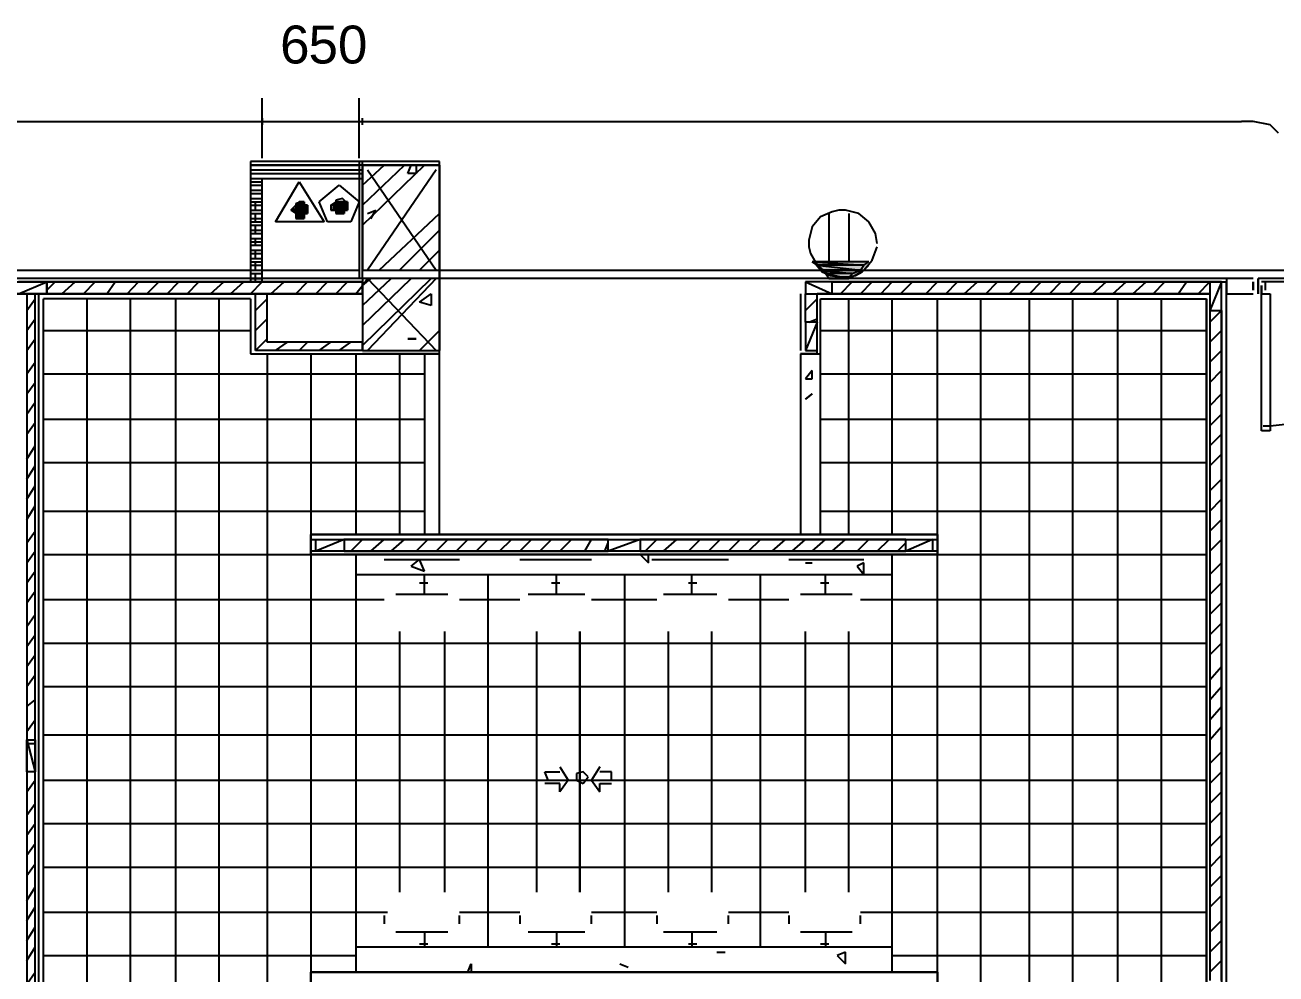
# Model space of a CAD drawing. Header units: millimetres. Extents: x 5 to 415, y 48 to 251.
# Drawn here: x 377.21 to 390.41, y 94.9 to 104.91 of the extents above; entities that cross this region are included whole.
import ezdxf

# ---------------------------------------------------------------- set-up
doc = ezdxf.new("R2010")
doc.units = ezdxf.units.MM
for name, color, linetype in [('H', 7, 'Continuous'), ('P', 7, 'Continuous'), ('T', 7, 'Continuous')]:
    doc.layers.add(name, color=color, linetype=linetype)

msp = doc.modelspace()

# ---------------------------------------------------------------- hatches: boundary and pattern name
at = {"layer": 'H', "linetype": 'Continuous'}
for points in [[(380.03, 102.958), (380.065, 102.993), (380.189, 102.993), (380.189, 102.958), (380.03, 102.958)], [(380.065, 102.993), (380.118, 103.046), (380.153, 103.046), (380.153, 102.993), (380.065, 102.993)], [(380.453, 102.993), (380.488, 103.046), (380.612, 103.046), (380.612, 102.993), (380.453, 102.993)], [(380.453, 102.958), (380.453, 102.993), (380.612, 102.993), (380.612, 102.958), (380.453, 102.958)], [(380.065, 102.923), (380.03, 102.958), (380.189, 102.958), (380.189, 102.923), (380.065, 102.923)], [(380.065, 102.87), (380.065, 102.923), (380.153, 102.923), (380.153, 102.87), (380.065, 102.87)], [(380.488, 102.923), (380.488, 102.958), (380.577, 102.958), (380.577, 102.923), (380.488, 102.923)], [(385.568, 102.358), (385.533, 102.411), (386.115, 102.411), (386.08, 102.358), (385.568, 102.358)], [(385.621, 102.323), (385.568, 102.358), (386.08, 102.358), (386.045, 102.323), (385.621, 102.323)], [(385.657, 102.27), (385.621, 102.323), (386.045, 102.323), (385.957, 102.27), (385.657, 102.27)], [(385.692, 102.235), (385.657, 102.27), (385.957, 102.27), (385.904, 102.235), (385.692, 102.235)]]:
    msp.add_hatch(color=256, dxfattribs=at).paths.add_polyline_path(points)

# ---------------------------------------------------------------- linework, layer by layer
at = {"layer": 'P'}
for points in [[(379.712, 103.505), (379.712, 104.14)], [(380.735, 103.505), (380.735, 104.14)], [(379.712, 103.928), (379.712, 103.858)], [(380.771, 103.858), (380.771, 103.928)], [(363.502, 103.893), (390.049, 103.893)], [(379.377, 103.893), (379.712, 103.893)], [(379.712, 103.893), (380.735, 103.893)], [(380.735, 103.893), (381.123, 103.893)], [(390.172, 103.893), (390.049, 103.893)], [(390.349, 103.858), (390.172, 103.893)], [(390.437, 103.77), (390.349, 103.858)], [(380.771, 103.47), (379.589, 103.47)], [(379.589, 103.47), (379.589, 102.2)], [(379.589, 103.434), (379.712, 103.434)], [(380.771, 103.434), (379.589, 103.434)], [(379.589, 103.434), (379.589, 102.2)], [(379.712, 103.434), (379.853, 103.434)], [(379.853, 103.434), (379.977, 103.434)], [(379.977, 103.434), (380.1, 103.434)], [(380.1, 103.434), (380.224, 103.434)], [(380.224, 103.434), (380.365, 103.434)], [(380.365, 103.434), (380.488, 103.434)], [(380.488, 103.434), (380.612, 103.434)], [(380.612, 103.434), (380.735, 103.434)], [(380.735, 103.47), (380.735, 102.235)], [(381.582, 103.47), (380.735, 103.47)], [(380.771, 103.293), (380.771, 103.47)], [(380.771, 103.223), (381, 103.434)], [(380.771, 103.011), (381.212, 103.434)], [(380.771, 102.799), (381.423, 103.434)], [(381.582, 103.434), (380.771, 103.434)], [(380.771, 103.434), (380.771, 102.323)], [(380.771, 102.235), (380.771, 103.434)], [(380.771, 103.434), (381.582, 103.434)], [(380.771, 103.293), (380.771, 103.434)], [(381.247, 103.346), (381.282, 103.434)], [(381.335, 103.434), (381.335, 103.346)], [(381.582, 101.441), (381.582, 103.47)], [(381.582, 102.323), (381.582, 103.434)], [(381.582, 103.434), (381.582, 101.477)], [(379.589, 103.382), (379.677, 103.382)], [(379.589, 103.382), (379.712, 103.382)], [(379.589, 103.382), (379.677, 103.382)], [(379.589, 103.346), (379.677, 103.346)], [(379.589, 103.346), (379.712, 103.346)], [(379.589, 103.293), (379.712, 103.293)], [(379.589, 103.293), (379.677, 103.293)], [(379.589, 103.293), (379.712, 103.293)], [(379.589, 103.258), (379.677, 103.258)], [(379.589, 103.258), (379.712, 103.258)], [(379.589, 103.258), (379.677, 103.258)], [(379.677, 103.382), (379.801, 103.382)], [(379.677, 103.382), (379.801, 103.382)], [(379.677, 103.346), (379.801, 103.346)], [(379.677, 103.293), (379.801, 103.293)], [(379.712, 103.382), (379.853, 103.382)], [(379.712, 103.346), (379.853, 103.346)], [(379.712, 103.293), (379.853, 103.293)], [(379.712, 102.235), (379.712, 103.293)], [(379.712, 103.293), (380.771, 103.293)], [(379.712, 102.2), (379.712, 103.293)], [(379.712, 103.293), (380.771, 103.293)], [(379.801, 103.382), (379.942, 103.382)], [(379.801, 103.382), (379.942, 103.382)], [(379.801, 103.346), (379.942, 103.346)], [(379.801, 103.293), (379.942, 103.293)], [(379.853, 103.382), (379.977, 103.382)], [(379.853, 103.346), (379.977, 103.346)], [(379.853, 103.293), (379.977, 103.293)], [(379.853, 102.835), (380.1, 103.258)], [(379.942, 103.382), (380.065, 103.382)], [(379.942, 103.382), (380.065, 103.382)], [(379.942, 103.346), (380.065, 103.346)], [(379.942, 103.293), (380.065, 103.293)], [(379.977, 103.382), (380.1, 103.382)], [(379.977, 103.346), (380.1, 103.346)], [(379.977, 103.293), (380.1, 103.293)], [(380.065, 103.382), (380.189, 103.382)], [(380.065, 103.382), (380.189, 103.382)], [(380.065, 103.346), (380.189, 103.346)], [(380.065, 103.293), (380.189, 103.293)], [(380.1, 103.382), (380.224, 103.382)], [(380.1, 103.346), (380.224, 103.346)], [(380.1, 103.293), (380.224, 103.293)], [(380.1, 103.258), (380.365, 102.835)], [(380.189, 103.382), (380.312, 103.382)], [(380.189, 103.382), (380.312, 103.382)], [(380.189, 103.346), (380.312, 103.346)], [(380.189, 103.293), (380.312, 103.293)], [(380.224, 103.382), (380.365, 103.382)], [(380.224, 103.346), (380.365, 103.346)], [(380.224, 103.293), (380.365, 103.293)], [(380.312, 103.382), (380.436, 103.382)], [(380.312, 103.382), (380.436, 103.382)], [(380.312, 103.346), (380.436, 103.346)], [(380.312, 103.293), (380.436, 103.293)], [(380.365, 103.382), (380.488, 103.382)], [(380.365, 103.346), (380.488, 103.346)], [(380.365, 103.293), (380.488, 103.293)], [(380.436, 103.382), (380.577, 103.382)], [(380.436, 103.382), (380.577, 103.382)], [(380.436, 103.346), (380.577, 103.346)], [(380.436, 103.293), (380.577, 103.293)], [(380.488, 103.382), (380.612, 103.382)], [(380.488, 103.346), (380.612, 103.346)], [(380.488, 103.293), (380.612, 103.293)], [(380.577, 103.382), (380.7, 103.382)], [(380.577, 103.382), (380.7, 103.382)], [(380.577, 103.346), (380.7, 103.346)], [(380.577, 103.293), (380.7, 103.293)], [(380.612, 103.382), (380.735, 103.382)], [(380.612, 103.346), (380.735, 103.346)], [(380.612, 103.293), (380.735, 103.293)], [(380.7, 103.382), (380.771, 103.382)], [(380.7, 103.382), (380.771, 103.382)], [(380.7, 103.346), (380.771, 103.346)], [(380.7, 103.293), (380.771, 103.293)], [(380.824, 103.382), (381.547, 102.323)], [(381.547, 103.382), (380.824, 102.323)], [(381.335, 103.346), (381.247, 103.346)], [(379.589, 103.223), (379.677, 103.223)], [(379.589, 103.223), (379.712, 103.223)], [(379.589, 103.17), (379.712, 103.17)], [(379.589, 103.17), (379.677, 103.17)], [(379.589, 103.17), (379.712, 103.17)], [(379.589, 103.135), (379.677, 103.135)], [(379.589, 103.135), (379.712, 103.135)], [(379.589, 103.135), (379.677, 103.135)], [(380.312, 103.046), (380.524, 103.223)], [(380.524, 103.223), (380.735, 103.046)], [(379.589, 103.082), (379.677, 103.082)], [(379.589, 103.082), (379.712, 103.082)], [(379.589, 103.046), (379.712, 103.046)], [(379.589, 103.046), (379.677, 103.046)], [(379.589, 103.011), (379.677, 103.011)], [(379.589, 103.011), (379.712, 103.011)], [(379.589, 103.011), (379.712, 103.011)], [(379.589, 103.011), (379.677, 103.011)], [(379.642, 102.958), (379.642, 103.046)], [(379.642, 102.958), (379.642, 103.046)], [(379.712, 102.958), (379.712, 103.046)], [(379.712, 102.958), (379.712, 103.046)], [(380.012, 102.958), (380.189, 103.011)], [(380.012, 102.958), (380.189, 103.011)], [(380.065, 103.011), (380.012, 102.958)], [(380.136, 103.046), (380.065, 103.029)], [(380.065, 103.011), (380.153, 103.046)], [(380.065, 103.011), (380.153, 103.046)], [(380.1, 103.046), (380.065, 103.011)], [(380.065, 103.029), (380.065, 102.941)], [(380.189, 103.011), (380.065, 103.011)], [(380.189, 103.011), (380.065, 103.011)], [(380.065, 103.011), (380.189, 103.011)], [(380.065, 103.011), (380.189, 103.011)], [(380.189, 103.011), (380.065, 103.011)], [(380.065, 103.011), (380.153, 103.011)], [(380.153, 103.011), (380.065, 103.011)], [(380.153, 103.011), (380.065, 103.011)], [(380.065, 103.011), (380.153, 103.011)], [(380.153, 103.011), (380.065, 103.011)], [(380.065, 103.011), (380.153, 103.011)], [(380.065, 103.011), (380.153, 103.011)], [(380.153, 103.011), (380.065, 103.011)], [(380.153, 103.011), (380.065, 103.011)], [(380.065, 103.011), (380.153, 103.011)], [(380.153, 103.011), (380.065, 103.011)], [(380.065, 103.011), (380.189, 103.011)], [(380.153, 103.011), (380.065, 103.011)], [(380.153, 103.046), (380.1, 103.046)], [(380.1, 103.046), (380.1, 103.046)], [(380.1, 103.046), (380.1, 103.046)], [(380.1, 103.046), (380.153, 103.046)], [(380.153, 103.046), (380.1, 103.046)], [(380.189, 102.976), (380.136, 103.046)], [(380.153, 103.046), (380.153, 103.011)], [(380.153, 103.011), (380.153, 103.011)], [(380.153, 103.011), (380.153, 103.011)], [(380.153, 103.011), (380.153, 103.011)], [(380.189, 103.011), (380.153, 103.011)], [(380.189, 103.011), (380.189, 102.958)], [(380.189, 103.011), (380.189, 103.011)], [(380.189, 103.011), (380.189, 103.011)], [(380.4, 102.835), (380.312, 103.046)], [(380.436, 103.011), (380.612, 103.046)], [(380.436, 103.011), (380.612, 103.046)], [(380.488, 103.046), (380.436, 103.011)], [(380.436, 102.958), (380.612, 103.011)], [(380.436, 102.958), (380.612, 103.011)], [(380.612, 103.011), (380.436, 103.011)], [(380.436, 103.011), (380.436, 102.958)], [(380.612, 103.011), (380.436, 103.011)], [(380.436, 103.011), (380.612, 103.011)], [(380.436, 103.011), (380.612, 103.011)], [(380.612, 103.011), (380.436, 103.011)], [(380.612, 103.011), (380.436, 103.011)], [(380.436, 103.011), (380.612, 103.011)], [(380.612, 103.011), (380.436, 103.011)], [(380.436, 103.011), (380.612, 103.011)], [(380.612, 103.011), (380.436, 103.011)], [(380.559, 103.082), (380.488, 103.064)], [(380.488, 103.064), (380.488, 102.993)], [(380.612, 103.046), (380.488, 103.046)], [(380.488, 103.046), (380.577, 103.046)], [(380.577, 103.046), (380.488, 103.046)], [(380.577, 103.046), (380.488, 103.046)], [(380.488, 103.046), (380.577, 103.046)], [(380.577, 103.046), (380.488, 103.046)], [(380.488, 103.046), (380.577, 103.046)], [(380.488, 103.046), (380.577, 103.046)], [(380.577, 103.046), (380.488, 103.046)], [(380.577, 103.046), (380.488, 103.046)], [(380.488, 103.046), (380.577, 103.046)], [(380.577, 103.046), (380.488, 103.046)], [(380.488, 103.046), (380.612, 103.046)], [(380.488, 103.046), (380.577, 103.046)], [(380.577, 103.046), (380.488, 103.046)], [(380.488, 102.993), (380.559, 102.958)], [(380.524, 103.046), (380.577, 103.046)], [(380.577, 103.046), (380.524, 103.046)], [(380.524, 103.046), (380.524, 103.046)], [(380.524, 103.046), (380.524, 103.046)], [(380.524, 103.046), (380.577, 103.046)], [(380.577, 103.046), (380.524, 103.046)], [(380.612, 103.029), (380.559, 103.082)], [(380.559, 102.958), (380.612, 103.029)], [(380.577, 103.046), (380.577, 103.046)], [(380.577, 103.046), (380.577, 103.046)], [(380.577, 103.046), (380.577, 103.046)], [(380.612, 103.046), (380.577, 103.046)], [(380.577, 103.046), (380.577, 103.046)], [(380.612, 103.046), (380.612, 103.011)], [(380.612, 103.011), (380.612, 102.958)], [(380.612, 103.011), (380.612, 103.011)], [(380.612, 103.011), (380.612, 103.011)], [(380.612, 103.011), (380.612, 103.011)], [(380.735, 103.046), (380.647, 102.835)], [(379.589, 102.958), (379.677, 102.958)], [(379.589, 102.958), (379.712, 102.958)], [(379.589, 102.923), (379.712, 102.923)], [(379.589, 102.923), (379.677, 102.923)], [(379.589, 102.87), (379.677, 102.87)], [(379.589, 102.87), (379.712, 102.87)], [(379.589, 102.87), (379.712, 102.87)], [(379.589, 102.87), (379.677, 102.87)], [(379.642, 102.835), (379.642, 102.923)], [(379.642, 102.835), (379.642, 102.923)], [(379.712, 102.835), (379.712, 102.923)], [(379.712, 102.835), (379.712, 102.923)], [(380.189, 102.958), (380.012, 102.958)], [(380.012, 102.958), (380.065, 102.923)], [(380.189, 102.958), (380.012, 102.958)], [(380.012, 102.958), (380.189, 102.958)], [(380.012, 102.958), (380.189, 102.958)], [(380.189, 102.958), (380.012, 102.958)], [(380.189, 102.958), (380.012, 102.958)], [(380.012, 102.958), (380.189, 102.958)], [(380.189, 102.958), (380.012, 102.958)], [(380.012, 102.958), (380.189, 102.958)], [(380.189, 102.958), (380.012, 102.958)], [(380.065, 102.923), (380.189, 102.958)], [(380.065, 102.923), (380.189, 102.958)], [(380.065, 102.941), (380.136, 102.923)], [(380.065, 102.87), (380.153, 102.923)], [(380.065, 102.87), (380.153, 102.923)], [(380.153, 102.923), (380.065, 102.923)], [(380.065, 102.923), (380.065, 102.87)], [(380.153, 102.923), (380.065, 102.923)], [(380.065, 102.923), (380.153, 102.923)], [(380.065, 102.923), (380.153, 102.923)], [(380.153, 102.923), (380.065, 102.923)], [(380.189, 102.923), (380.065, 102.923)], [(380.065, 102.923), (380.189, 102.923)], [(380.065, 102.923), (380.189, 102.923)], [(380.189, 102.923), (380.065, 102.923)], [(380.189, 102.923), (380.065, 102.923)], [(380.065, 102.923), (380.189, 102.923)], [(380.189, 102.923), (380.065, 102.923)], [(380.065, 102.923), (380.153, 102.923)], [(380.189, 102.923), (380.065, 102.923)], [(380.153, 102.87), (380.065, 102.87)], [(380.065, 102.87), (380.153, 102.87)], [(380.153, 102.87), (380.065, 102.87)], [(380.1, 102.87), (380.153, 102.87)], [(380.153, 102.87), (380.1, 102.87)], [(380.153, 102.87), (380.1, 102.87)], [(380.1, 102.87), (380.153, 102.87)], [(380.136, 102.923), (380.189, 102.976)], [(380.153, 102.923), (380.153, 102.87)], [(380.153, 102.923), (380.153, 102.923)], [(380.153, 102.923), (380.153, 102.923)], [(380.153, 102.923), (380.189, 102.923)], [(380.153, 102.87), (380.153, 102.87)], [(380.153, 102.87), (380.153, 102.87)], [(380.189, 102.958), (380.189, 102.923)], [(380.189, 102.958), (380.189, 102.958)], [(380.189, 102.958), (380.189, 102.958)], [(380.189, 102.958), (380.189, 102.958)], [(380.189, 102.923), (380.189, 102.923)], [(380.189, 102.923), (380.189, 102.923)], [(380.612, 102.958), (380.436, 102.958)], [(380.436, 102.958), (380.488, 102.958)], [(380.612, 102.958), (380.436, 102.958)], [(380.436, 102.958), (380.612, 102.958)], [(380.436, 102.958), (380.612, 102.958)], [(380.612, 102.958), (380.436, 102.958)], [(380.612, 102.958), (380.436, 102.958)], [(380.488, 102.923), (380.577, 102.958)], [(380.488, 102.923), (380.577, 102.958)], [(380.577, 102.958), (380.488, 102.958)], [(380.488, 102.958), (380.488, 102.923)], [(380.612, 102.958), (380.488, 102.958)], [(380.488, 102.958), (380.612, 102.958)], [(380.612, 102.958), (380.488, 102.958)], [(380.488, 102.958), (380.577, 102.958)], [(380.612, 102.958), (380.488, 102.958)], [(380.488, 102.958), (380.612, 102.958)], [(380.488, 102.958), (380.612, 102.958)], [(380.577, 102.923), (380.488, 102.923)], [(380.488, 102.923), (380.577, 102.923)], [(380.488, 102.923), (380.577, 102.923)], [(380.577, 102.923), (380.488, 102.923)], [(380.577, 102.923), (380.488, 102.923)], [(380.488, 102.923), (380.577, 102.923)], [(380.577, 102.923), (380.488, 102.923)], [(380.524, 102.923), (380.577, 102.923)], [(380.577, 102.923), (380.524, 102.923)], [(380.577, 102.923), (380.524, 102.923)], [(380.524, 102.923), (380.577, 102.923)], [(380.577, 102.958), (380.577, 102.923)], [(380.577, 102.958), (380.612, 102.958)], [(380.577, 102.923), (380.577, 102.923)], [(380.577, 102.923), (380.577, 102.923)], [(380.577, 102.923), (380.577, 102.923)], [(380.612, 102.958), (380.612, 102.958)], [(380.612, 102.958), (380.612, 102.958)], [(380.612, 102.958), (380.612, 102.958)], [(380.824, 102.923), (380.912, 102.958)], [(380.859, 102.87), (380.912, 102.958)], [(380.947, 102.323), (381.582, 102.923)], [(385.604, 102.888), (385.516, 102.782)], [(385.604, 102.888), (385.516, 102.782)], [(385.727, 102.941), (385.604, 102.888)], [(385.727, 102.941), (385.604, 102.888)], [(385.692, 102.923), (385.692, 102.411)], [(385.798, 102.958), (385.727, 102.941)], [(385.798, 102.958), (385.727, 102.941)], [(385.868, 102.958), (385.798, 102.958)], [(385.868, 102.958), (385.798, 102.958)], [(386.009, 102.923), (385.868, 102.958)], [(386.009, 102.923), (385.868, 102.958)], [(385.904, 102.923), (385.904, 102.411)], [(386.115, 102.835), (386.009, 102.923)], [(386.115, 102.835), (386.009, 102.923)], [(379.589, 102.835), (379.677, 102.835)], [(379.589, 102.835), (379.712, 102.835)], [(379.589, 102.799), (379.712, 102.799)], [(379.589, 102.799), (379.677, 102.799)], [(379.589, 102.747), (379.677, 102.747)], [(379.589, 102.747), (379.712, 102.747)], [(379.589, 102.747), (379.712, 102.747)], [(379.589, 102.747), (379.677, 102.747)], [(379.642, 102.711), (379.642, 102.799)], [(379.642, 102.711), (379.642, 102.799)], [(379.712, 102.711), (379.712, 102.799)], [(379.712, 102.711), (379.712, 102.799)], [(380.365, 102.835), (379.853, 102.835)], [(380.647, 102.835), (380.4, 102.835)], [(381.159, 102.323), (381.582, 102.747)], [(385.516, 102.782), (385.48, 102.641)], [(385.516, 102.782), (385.48, 102.641)], [(386.186, 102.711), (386.115, 102.835)], [(386.186, 102.711), (386.115, 102.835)], [(379.589, 102.711), (379.677, 102.711)], [(379.589, 102.711), (379.712, 102.711)], [(379.589, 102.658), (379.712, 102.658)], [(379.589, 102.658), (379.677, 102.658)], [(379.589, 102.623), (379.677, 102.623)], [(379.589, 102.623), (379.712, 102.623)], [(379.589, 102.623), (379.712, 102.623)], [(379.589, 102.623), (379.677, 102.623)], [(379.642, 102.588), (379.642, 102.658)], [(379.642, 102.588), (379.642, 102.658)], [(379.712, 102.588), (379.712, 102.658)], [(379.712, 102.588), (379.712, 102.658)], [(385.48, 102.641), (385.48, 102.57)], [(385.48, 102.641), (385.48, 102.57)], [(386.203, 102.605), (386.186, 102.711)], [(386.203, 102.605), (386.186, 102.711)], [(379.589, 102.588), (379.677, 102.588)], [(379.589, 102.588), (379.712, 102.588)], [(379.589, 102.535), (379.712, 102.535)], [(379.589, 102.535), (379.677, 102.535)], [(379.589, 102.5), (379.677, 102.5)], [(379.589, 102.5), (379.712, 102.5)], [(379.589, 102.5), (379.712, 102.5)], [(379.589, 102.5), (379.677, 102.5)], [(379.642, 102.447), (379.642, 102.535)], [(379.642, 102.447), (379.642, 102.535)], [(379.712, 102.447), (379.712, 102.535)], [(379.712, 102.447), (379.712, 102.535)], [(381.37, 102.323), (381.582, 102.535)], [(385.48, 102.57), (385.498, 102.5)], [(385.48, 102.57), (385.498, 102.5)], [(385.498, 102.5), (385.568, 102.376)], [(385.498, 102.5), (385.568, 102.376)], [(386.151, 102.429), (386.203, 102.57)], [(386.151, 102.429), (386.203, 102.57)], [(379.589, 102.447), (379.677, 102.447)], [(379.589, 102.447), (379.712, 102.447)], [(379.589, 102.411), (379.712, 102.411)], [(379.589, 102.411), (379.677, 102.411)], [(379.589, 102.376), (379.677, 102.376)], [(379.589, 102.376), (379.712, 102.376)], [(379.589, 102.376), (379.712, 102.376)], [(379.589, 102.376), (379.677, 102.376)], [(379.642, 102.323), (379.642, 102.411)], [(379.642, 102.323), (379.642, 102.411)], [(379.712, 102.323), (379.712, 102.411)], [(379.712, 102.323), (379.712, 102.411)], [(386.115, 102.411), (385.516, 102.411)], [(385.516, 102.411), (386.062, 102.376)], [(385.516, 102.411), (386.062, 102.376)], [(385.568, 102.376), (385.516, 102.411)], [(386.115, 102.411), (385.516, 102.411)], [(385.533, 102.411), (385.621, 102.306)], [(385.568, 102.376), (385.674, 102.288)], [(385.568, 102.376), (385.674, 102.288)], [(386.062, 102.376), (385.568, 102.376)], [(386.062, 102.376), (385.568, 102.376)], [(385.568, 102.376), (386.027, 102.323)], [(385.568, 102.376), (386.027, 102.323)], [(385.604, 102.323), (385.568, 102.376)], [(386.027, 102.323), (386.062, 102.376)], [(386.045, 102.306), (386.115, 102.376)], [(386.062, 102.323), (386.151, 102.429)], [(386.062, 102.323), (386.151, 102.429)], [(386.062, 102.376), (386.115, 102.411)], [(368.423, 102.323), (380.735, 102.323)], [(380.771, 102.235), (372.233, 102.235)], [(372.233, 102.2), (380.771, 102.2)], [(377.137, 102.076), (377.437, 102.2)], [(377.137, 102.2), (377.437, 102.2)], [(377.437, 102.2), (377.137, 102.2)], [(377.437, 102.112), (377.525, 102.2)], [(380.771, 102.2), (377.437, 102.2)], [(377.437, 102.2), (377.437, 102.076)], [(377.437, 102.2), (377.437, 102.076)], [(377.437, 102.076), (377.437, 102.2)], [(377.596, 102.076), (377.737, 102.2)], [(377.825, 102.076), (377.948, 102.2)], [(378.072, 102.076), (378.16, 102.2)], [(378.284, 102.076), (378.407, 102.2)], [(378.495, 102.076), (378.619, 102.2)], [(378.707, 102.076), (378.83, 102.2)], [(378.919, 102.076), (379.042, 102.2)], [(379.166, 102.076), (379.307, 102.2)], [(379.377, 102.076), (379.518, 102.2)], [(379.589, 102.323), (379.677, 102.323)], [(379.589, 102.323), (379.712, 102.323)], [(379.589, 102.288), (379.712, 102.288)], [(379.589, 102.288), (379.677, 102.288)], [(379.589, 102.235), (379.677, 102.235)], [(379.589, 102.235), (379.712, 102.235)], [(379.589, 102.076), (379.712, 102.2)], [(379.589, 102.2), (379.712, 102.2)], [(379.589, 102.2), (379.712, 102.2)], [(379.642, 102.2), (379.642, 102.288)], [(379.642, 102.2), (379.642, 102.288)], [(379.712, 102.2), (379.712, 102.288)], [(379.712, 102.2), (379.712, 102.288)], [(379.801, 102.076), (379.942, 102.2)], [(380.065, 102.076), (380.189, 102.2)], [(380.277, 102.076), (380.4, 102.2)], [(380.488, 102.076), (380.612, 102.2)], [(380.771, 102.323), (381.582, 102.323)], [(380.771, 102.164), (380.859, 102.235)], [(380.771, 101.953), (381.071, 102.235)], [(380.771, 101.741), (381.282, 102.235)], [(380.771, 101.529), (381.494, 102.235)], [(380.771, 102.164), (380.824, 102.235)], [(381.582, 102.235), (380.771, 102.235)], [(380.771, 102.235), (380.771, 101.477)], [(380.771, 102.076), (380.771, 102.2)], [(380.824, 102.235), (381.547, 101.477)], [(381.547, 102.235), (380.824, 101.477)], [(381.582, 102.323), (393.524, 102.323)], [(381.582, 101.477), (381.582, 102.235)], [(385.392, 102.235), (381.582, 102.235)], [(389.89, 102.235), (385.392, 102.235)], [(385.445, 102.2), (385.727, 102.076)], [(385.445, 102.2), (385.445, 102.076)], [(385.727, 102.2), (385.445, 102.2)], [(386.027, 102.323), (385.604, 102.323)], [(386.027, 102.323), (385.604, 102.323)], [(385.604, 102.323), (385.939, 102.288)], [(385.604, 102.323), (385.939, 102.288)], [(385.657, 102.288), (385.604, 102.323)], [(385.621, 102.306), (385.71, 102.27)], [(385.939, 102.288), (385.657, 102.288)], [(385.939, 102.288), (385.657, 102.288)], [(385.657, 102.288), (385.904, 102.235)], [(385.657, 102.288), (385.904, 102.235)], [(385.692, 102.235), (385.657, 102.288)], [(385.674, 102.288), (385.798, 102.253)], [(385.674, 102.288), (385.798, 102.253)], [(385.904, 102.235), (385.692, 102.235)], [(385.904, 102.235), (385.692, 102.235)], [(385.692, 102.235), (385.815, 102.235)], [(385.692, 102.235), (385.815, 102.235)], [(385.78, 102.235), (385.692, 102.235)], [(385.71, 102.27), (385.798, 102.253)], [(385.727, 102.076), (385.727, 102.2)], [(389.837, 102.2), (385.727, 102.2)], [(385.727, 102.2), (389.89, 102.2)], [(385.815, 102.235), (385.78, 102.235)], [(385.798, 102.253), (385.868, 102.253)], [(385.798, 102.253), (385.868, 102.253)], [(385.798, 102.253), (385.886, 102.253)], [(385.815, 102.235), (385.904, 102.235)], [(385.815, 102.076), (385.939, 102.2)], [(385.868, 102.253), (385.939, 102.253)], [(385.868, 102.253), (385.939, 102.253)], [(385.886, 102.253), (385.974, 102.27)], [(385.904, 102.235), (385.939, 102.288)], [(385.939, 102.253), (386.062, 102.323)], [(385.939, 102.253), (386.062, 102.323)], [(385.939, 102.288), (386.027, 102.323)], [(385.974, 102.27), (386.045, 102.306)], [(386.027, 102.076), (386.151, 102.2)], [(386.239, 102.076), (386.362, 102.2)], [(386.45, 102.076), (386.574, 102.2)], [(386.715, 102.076), (386.838, 102.2)], [(386.927, 102.076), (387.05, 102.2)], [(387.121, 102.076), (387.262, 102.2)], [(387.35, 102.076), (387.473, 102.2)], [(387.597, 102.076), (387.72, 102.2)], [(387.809, 102.076), (387.932, 102.2)], [(388.02, 102.076), (388.144, 102.2)], [(388.232, 102.076), (388.355, 102.2)], [(388.479, 102.076), (388.62, 102.2)], [(388.691, 102.076), (388.832, 102.2)], [(388.902, 102.076), (389.043, 102.2)], [(389.114, 102.076), (389.237, 102.2)], [(389.378, 102.076), (389.467, 102.2)], [(389.59, 102.076), (389.714, 102.2)], [(389.837, 102.2), (389.714, 101.9)], [(389.837, 102.2), (389.714, 102.2)], [(389.714, 102.2), (389.714, 101.9)], [(389.837, 101.9), (389.837, 102.2)], [(390.172, 102.235), (389.89, 102.235)], [(389.89, 102.235), (389.89, 102.076)], [(390.172, 102.235), (389.89, 102.235)], [(389.89, 87.136), (389.89, 102.2)], [(390.172, 102.2), (390.172, 102.112)], [(390.172, 102.112), (390.172, 102.2)], [(390.172, 102.2), (390.172, 102.112)], [(390.172, 102.2), (390.172, 102.112)], [(390.172, 102.2), (390.172, 102.112)], [(393.188, 102.235), (390.225, 102.235)], [(390.225, 102.076), (390.225, 102.235)], [(390.225, 102.235), (390.225, 102.076)], [(390.225, 102.076), (390.225, 102.235)], [(393.136, 102.235), (390.26, 102.235)], [(393.136, 102.2), (390.26, 102.2)], [(390.296, 102.2), (390.296, 102.112)], [(372.392, 102.076), (377.225, 102.076)], [(377.225, 102.076), (372.392, 102.076)], [(377.437, 102.076), (377.137, 102.076)], [(377.137, 102.076), (377.437, 102.076)], [(377.313, 102.076), (377.225, 102.076)], [(377.225, 102.076), (377.225, 97.331)], [(377.313, 97.331), (377.313, 102.076)], [(380.771, 102.076), (377.313, 102.076)], [(377.313, 102.076), (380.771, 102.076)], [(377.349, 102.076), (377.349, 87.471)], [(377.437, 102.076), (380.771, 102.076)], [(379.642, 101.477), (379.642, 102.076)], [(379.765, 102.076), (379.642, 102.076)], [(379.765, 101.565), (379.765, 102.076)], [(380.7, 102.076), (380.771, 102.164)], [(381.37, 101.988), (381.494, 102.076)], [(381.494, 102.076), (381.494, 101.953)], [(385.392, 102.076), (385.392, 101.477)], [(385.445, 102.076), (385.727, 102.076)], [(385.445, 101.776), (385.445, 102.076)], [(389.59, 102.076), (385.568, 102.076)], [(385.568, 101.441), (385.568, 102.076)], [(385.568, 101.776), (385.568, 102.076)], [(385.727, 102.076), (389.714, 102.076)], [(389.714, 102.076), (389.59, 102.076)], [(389.89, 102.076), (390.172, 102.076)], [(389.89, 102.076), (390.172, 102.076)], [(390.26, 102.076), (390.26, 102.164)], [(390.26, 102.164), (390.26, 102.076)], [(390.26, 100.63), (390.26, 102.076)], [(390.26, 102.076), (390.349, 102.076)], [(390.349, 102.076), (390.349, 100.63)], [(377.225, 101.9), (377.313, 102.023)], [(379.589, 102.023), (377.402, 102.023)], [(377.402, 87.471), (377.402, 102.023)], [(377.86, 102.023), (377.86, 88.865)], [(378.319, 102.023), (378.319, 88.865)], [(378.795, 102.023), (378.795, 87.507)], [(379.254, 102.023), (379.254, 87.507)], [(379.589, 102.023), (379.589, 101.441)], [(379.642, 101.9), (379.765, 102.023)], [(381.494, 101.953), (381.37, 101.988)], [(385.445, 101.9), (385.568, 102.023)], [(385.604, 102.023), (389.678, 102.023)], [(385.604, 101.441), (385.604, 102.023)], [(385.904, 99.536), (385.904, 102.023)], [(386.362, 99.536), (386.362, 102.023)], [(386.838, 88.865), (386.838, 102.023)], [(387.297, 88.865), (387.297, 102.023)], [(387.809, 88.865), (387.809, 102.023)], [(388.267, 88.865), (388.267, 102.023)], [(388.743, 87.507), (388.743, 102.023)], [(389.202, 87.507), (389.202, 102.023)], [(389.678, 102.023), (389.678, 87.471)], [(389.678, 87.471), (389.678, 102.023)], [(377.225, 101.688), (377.313, 101.812)], [(379.642, 101.688), (379.765, 101.812)], [(385.48, 101.776), (385.568, 101.812)], [(389.714, 101.9), (389.837, 101.9)], [(389.714, 101.776), (389.837, 101.9)], [(389.714, 101.9), (389.714, 94.827)], [(389.837, 94.827), (389.837, 101.9)], [(389.837, 101.9), (389.837, 87.418)], [(377.402, 101.688), (379.589, 101.688)], [(381.37, 101.477), (381.582, 101.688)], [(385.568, 101.776), (385.445, 101.477)], [(385.568, 101.776), (385.445, 101.776)], [(385.445, 101.776), (385.445, 101.477)], [(385.568, 101.477), (385.568, 101.776)], [(385.604, 101.688), (389.678, 101.688)], [(389.714, 101.565), (389.837, 101.688)], [(377.225, 101.477), (377.313, 101.6)], [(379.642, 101.477), (379.765, 101.6)], [(380.771, 101.565), (379.765, 101.565)], [(379.853, 101.477), (379.977, 101.565)], [(380.1, 101.477), (380.189, 101.565)], [(380.312, 101.477), (380.436, 101.565)], [(380.524, 101.477), (380.647, 101.565)], [(380.771, 101.477), (380.771, 101.565)], [(381.335, 101.6), (381.247, 101.6)], [(381.247, 101.6), (381.335, 101.6)], [(379.589, 101.441), (381.582, 101.441)], [(379.589, 101.441), (380.771, 101.441)], [(380.771, 101.477), (379.642, 101.477)], [(379.765, 101.441), (379.765, 88.865)], [(380.224, 101.441), (380.224, 88.865)], [(380.7, 101.441), (380.7, 99.536)], [(380.771, 101.477), (381.582, 101.477)], [(381.582, 101.441), (380.771, 101.441)], [(381.159, 101.441), (381.159, 99.536)], [(381.423, 101.441), (381.423, 99.536)], [(381.582, 99.536), (381.582, 101.441)], [(385.392, 101.441), (385.392, 99.536)], [(385.392, 101.441), (385.604, 101.441)], [(385.568, 101.441), (385.392, 101.441)], [(385.445, 101.477), (385.568, 101.477)], [(385.604, 99.536), (385.604, 101.441)], [(389.714, 101.353), (389.837, 101.477)], [(377.225, 101.23), (377.313, 101.353)], [(377.402, 101.23), (381.423, 101.23)], [(385.516, 101.265), (385.445, 101.177)], [(385.445, 101.177), (385.516, 101.177)], [(385.516, 101.177), (385.516, 101.265)], [(385.604, 101.23), (389.678, 101.23)], [(389.714, 101.141), (389.837, 101.265)], [(377.225, 101.018), (377.313, 101.141)], [(385.516, 101.018), (385.445, 100.965)], [(385.445, 100.965), (385.516, 101.018)], [(389.714, 100.894), (389.837, 101.018)], [(377.225, 100.806), (377.313, 100.93)], [(377.402, 100.753), (381.423, 100.753)], [(385.604, 100.753), (389.678, 100.753)], [(389.714, 100.683), (389.837, 100.806)], [(377.225, 100.595), (377.313, 100.718)], [(390.349, 100.63), (390.26, 100.63)], [(390.278, 100.683), (390.349, 100.683)], [(390.349, 100.683), (390.507, 100.7)], [(389.714, 100.471), (389.837, 100.595)], [(377.225, 100.33), (377.313, 100.471)], [(389.714, 100.259), (389.837, 100.383)], [(377.225, 100.118), (377.313, 100.259)], [(377.402, 100.295), (381.423, 100.295)], [(385.604, 100.295), (389.678, 100.295)], [(389.714, 99.995), (389.837, 100.118)], [(377.225, 99.907), (377.313, 100.048)], [(377.225, 99.695), (377.313, 99.836)], [(389.714, 99.783), (389.837, 99.907)], [(377.402, 99.783), (381.423, 99.783)], [(385.604, 99.783), (389.678, 99.783)], [(389.714, 99.572), (389.837, 99.695)], [(377.225, 99.448), (377.313, 99.572)], [(380.224, 99.325), (380.224, 99.536)], [(386.838, 99.536), (380.224, 99.536)], [(380.224, 99.536), (386.838, 99.536)], [(386.838, 99.536), (380.224, 99.536)], [(380.224, 99.483), (386.838, 99.483)], [(380.224, 99.483), (380.224, 99.36)], [(380.577, 99.483), (380.277, 99.36)], [(380.277, 99.36), (380.277, 99.483)], [(380.277, 99.483), (380.577, 99.483)], [(380.277, 99.36), (380.277, 99.483)], [(380.577, 99.483), (380.577, 99.36)], [(380.577, 99.483), (380.577, 99.36)], [(383.364, 99.483), (380.577, 99.483)], [(380.647, 99.36), (380.771, 99.483)], [(380.859, 99.36), (381, 99.483)], [(381.071, 99.36), (381.212, 99.483)], [(381.335, 99.36), (381.459, 99.483)], [(381.547, 99.36), (381.67, 99.483)], [(381.758, 99.36), (381.882, 99.483)], [(381.97, 99.36), (382.094, 99.483)], [(382.217, 99.36), (382.341, 99.483)], [(382.429, 99.36), (382.552, 99.483)], [(382.64, 99.36), (382.764, 99.483)], [(382.852, 99.36), (382.976, 99.483)], [(383.117, 99.36), (383.187, 99.483)], [(383.328, 99.36), (383.364, 99.448)], [(383.364, 99.36), (383.364, 99.483)], [(383.699, 99.483), (383.364, 99.36)], [(383.364, 99.36), (383.364, 99.483)], [(383.364, 99.483), (383.699, 99.483)], [(386.503, 99.483), (383.699, 99.483)], [(383.699, 99.483), (383.699, 99.36)], [(383.699, 99.483), (383.699, 99.36)], [(383.752, 99.36), (383.875, 99.483)], [(383.946, 99.36), (384.087, 99.483)], [(384.21, 99.36), (384.334, 99.483)], [(384.422, 99.36), (384.545, 99.483)], [(384.634, 99.36), (384.757, 99.483)], [(384.845, 99.36), (384.969, 99.483)], [(385.092, 99.36), (385.233, 99.483)], [(385.304, 99.36), (385.445, 99.483)], [(385.516, 99.36), (385.657, 99.483)], [(385.727, 99.36), (385.868, 99.483)], [(385.992, 99.36), (386.115, 99.483)], [(386.203, 99.36), (386.327, 99.483)], [(386.415, 99.36), (386.503, 99.448)], [(386.786, 99.483), (386.503, 99.36)], [(386.503, 99.36), (386.503, 99.483)], [(386.503, 99.483), (386.786, 99.483)], [(386.503, 99.36), (386.503, 99.483)], [(386.786, 99.483), (386.786, 99.36)], [(386.786, 99.483), (386.786, 99.36)], [(386.838, 99.536), (386.838, 99.325)], [(386.838, 99.325), (386.838, 99.536)], [(386.838, 99.36), (386.838, 99.483)], [(389.714, 99.36), (389.837, 99.483)], [(377.225, 99.236), (377.313, 99.36)], [(377.402, 99.325), (380.224, 99.325)], [(386.838, 99.36), (380.224, 99.36)], [(380.7, 99.325), (380.224, 99.325)], [(380.224, 99.325), (386.838, 99.325)], [(380.577, 99.36), (380.277, 99.36)], [(380.577, 99.36), (383.364, 99.36)], [(381.035, 99.325), (380.7, 99.325)], [(380.7, 99.325), (380.7, 99.113)], [(380.7, 99.325), (380.7, 99.113)], [(381.794, 99.325), (381, 99.325)], [(381.071, 99.325), (381.706, 99.325)], [(382.482, 99.325), (381.758, 99.325)], [(383.187, 99.325), (382.429, 99.325)], [(382.482, 99.325), (383.152, 99.325)], [(383.875, 99.325), (383.187, 99.325)], [(383.699, 99.36), (383.364, 99.36)], [(383.699, 99.36), (386.503, 99.36)], [(383.699, 99.325), (383.787, 99.236)], [(383.787, 99.236), (383.787, 99.325)], [(384.634, 99.325), (383.822, 99.325)], [(383.91, 99.325), (384.598, 99.325)], [(385.304, 99.325), (384.598, 99.325)], [(386.062, 99.325), (385.269, 99.325)], [(385.357, 99.325), (385.992, 99.325)], [(386.362, 99.325), (386.027, 99.325)], [(386.362, 99.113), (386.362, 99.325)], [(386.838, 99.325), (386.362, 99.325)], [(386.362, 99.113), (386.362, 99.325)], [(386.786, 99.36), (386.503, 99.36)], [(386.838, 99.325), (389.678, 99.325)], [(381, 99.272), (381.794, 99.272)], [(381.282, 99.201), (381.37, 99.272)], [(381.282, 99.201), (381.423, 99.148)], [(381.423, 99.148), (381.37, 99.272)], [(382.429, 99.272), (383.187, 99.272)], [(383.822, 99.272), (384.634, 99.272)], [(385.269, 99.272), (386.062, 99.272)], [(385.445, 99.236), (385.516, 99.236)], [(386.062, 99.236), (385.992, 99.201)], [(385.992, 99.201), (386.062, 99.113)], [(386.062, 99.113), (386.062, 99.236)], [(389.714, 99.113), (389.837, 99.236)], [(377.225, 99.025), (377.313, 99.148)], [(380.7, 99.113), (380.7, 95.179)], [(380.7, 99.113), (386.362, 99.113)], [(380.7, 99.113), (386.362, 99.113)], [(381.423, 98.901), (381.423, 99.113)], [(382.094, 99.113), (382.094, 95.179)], [(382.817, 98.901), (382.817, 99.113)], [(383.54, 95.179), (383.54, 99.113)], [(384.246, 98.901), (384.246, 99.113)], [(384.969, 95.179), (384.969, 99.113)], [(385.657, 98.901), (385.657, 99.113)], [(386.362, 95.179), (386.362, 99.113)], [(377.225, 98.813), (377.313, 98.937)], [(381.67, 98.901), (381.123, 98.901)], [(381.37, 99.025), (381.459, 99.025)], [(383.117, 98.901), (382.517, 98.901)], [(382.764, 99.025), (382.852, 99.025)], [(384.51, 98.901), (383.946, 98.901)], [(384.21, 99.025), (384.298, 99.025)], [(385.939, 98.901), (385.392, 98.901)], [(385.604, 99.025), (385.692, 99.025)], [(389.714, 98.901), (389.837, 99.025)], [(377.402, 98.848), (381, 98.848)], [(381.794, 98.848), (382.429, 98.848)], [(383.187, 98.848), (383.875, 98.848)], [(384.634, 98.848), (385.269, 98.848)], [(386.027, 98.848), (389.678, 98.848)], [(389.714, 98.69), (389.837, 98.813)], [(377.225, 98.566), (377.313, 98.69)], [(381.159, 98.513), (381.159, 95.762)], [(381.635, 98.513), (381.635, 95.762)], [(382.605, 98.513), (382.605, 95.762)], [(383.064, 98.513), (383.064, 95.762)], [(383.064, 95.762), (383.064, 98.513)], [(383.064, 95.762), (383.064, 98.513)], [(383.999, 95.762), (383.999, 98.513)], [(384.457, 95.762), (384.457, 98.513)], [(385.445, 95.762), (385.445, 98.513)], [(385.904, 95.762), (385.904, 98.513)], [(389.714, 98.478), (389.837, 98.601)], [(377.225, 98.354), (377.313, 98.478)], [(377.402, 98.39), (383.064, 98.39)], [(383.064, 98.39), (389.678, 98.39)], [(389.714, 98.266), (389.837, 98.39)], [(377.225, 98.143), (377.313, 98.266)], [(389.714, 98.002), (389.837, 98.143)], [(377.225, 97.931), (377.313, 98.055)], [(377.402, 97.931), (383.064, 97.931)], [(383.064, 97.931), (389.678, 97.931)], [(389.714, 97.79), (389.837, 97.931)], [(377.225, 97.719), (377.313, 97.79)], [(389.714, 97.578), (389.837, 97.719)], [(377.225, 97.455), (377.313, 97.578)], [(389.714, 97.367), (389.837, 97.508)], [(377.225, 97.367), (377.313, 97.032)], [(377.225, 97.032), (377.225, 97.367)], [(377.225, 97.367), (377.313, 97.367)], [(377.225, 97.331), (377.313, 97.331)], [(377.225, 97.331), (377.225, 97.032)], [(377.313, 97.367), (377.313, 97.032)], [(377.313, 97.032), (377.313, 97.331)], [(377.402, 97.42), (383.064, 97.42)], [(383.064, 97.42), (389.678, 97.42)], [(389.714, 97.12), (389.837, 97.243)], [(382.852, 97.084), (382.94, 96.943)], [(383.275, 97.084), (383.187, 96.943)], [(377.225, 97.032), (377.225, 92.498)], [(377.313, 97.032), (377.225, 97.032)], [(377.313, 97.032), (377.225, 97.032)], [(377.225, 96.82), (377.313, 96.943)], [(377.313, 92.498), (377.313, 97.032)], [(377.402, 96.943), (383.064, 96.943)], [(382.693, 97.032), (382.852, 97.032)], [(382.729, 96.943), (382.693, 97.032)], [(382.94, 96.943), (382.852, 96.82)], [(382.976, 96.943), (383.152, 96.943)], [(383.099, 97.032), (383.028, 97.014)], [(383.099, 97.032), (383.028, 97.014)], [(383.028, 97.014), (383.028, 96.943)], [(383.028, 97.014), (383.028, 96.943)], [(383.028, 96.943), (383.099, 96.908)], [(383.028, 96.943), (383.099, 96.908)], [(383.064, 97.032), (383.064, 96.873)], [(383.064, 96.943), (389.678, 96.943)], [(383.152, 96.979), (383.099, 97.032)], [(383.152, 96.979), (383.099, 97.032)], [(383.099, 96.908), (383.152, 96.979)], [(383.099, 96.908), (383.152, 96.979)], [(383.187, 96.943), (383.275, 96.82)], [(383.399, 97.032), (383.275, 97.032)], [(383.399, 96.943), (383.399, 97.032)], [(389.714, 96.908), (389.837, 97.032)], [(382.852, 96.908), (382.693, 96.908)], [(382.852, 96.82), (382.852, 96.908)], [(383.275, 96.908), (383.399, 96.908)], [(383.275, 96.82), (383.275, 96.908)], [(389.714, 96.696), (389.837, 96.82)], [(377.225, 96.573), (377.313, 96.696)], [(389.714, 96.485), (389.837, 96.608)], [(377.225, 96.361), (377.313, 96.485)], [(377.402, 96.485), (383.064, 96.485)], [(383.064, 96.485), (389.678, 96.485)], [(377.225, 96.15), (377.313, 96.273)], [(389.714, 96.238), (389.837, 96.361)], [(389.714, 96.026), (389.837, 96.15)], [(377.225, 95.938), (377.313, 96.061)], [(377.402, 96.026), (383.064, 96.026)], [(383.064, 96.026), (389.678, 96.026)], [(389.714, 95.814), (389.837, 95.938)], [(377.225, 95.673), (377.313, 95.814)], [(377.225, 95.462), (377.313, 95.603)], [(389.714, 95.603), (389.837, 95.726)], [(377.402, 95.55), (381.035, 95.55)], [(381, 95.515), (381, 95.426)], [(381.794, 95.55), (382.429, 95.55)], [(381.794, 95.426), (381.794, 95.515)], [(382.429, 95.515), (382.429, 95.426)], [(383.187, 95.55), (383.875, 95.55)], [(383.187, 95.426), (383.187, 95.515)], [(383.875, 95.515), (383.875, 95.426)], [(384.634, 95.55), (385.269, 95.55)], [(384.634, 95.426), (384.634, 95.515)], [(385.269, 95.515), (385.269, 95.426)], [(386.027, 95.55), (389.678, 95.55)], [(386.027, 95.426), (386.027, 95.515)], [(377.225, 95.25), (377.313, 95.391)], [(381.67, 95.338), (381.123, 95.338)], [(381.423, 95.338), (381.423, 95.179)], [(383.117, 95.338), (382.517, 95.338)], [(382.817, 95.338), (382.817, 95.179)], [(384.51, 95.338), (383.946, 95.338)], [(384.246, 95.338), (384.246, 95.179)], [(385.939, 95.338), (385.392, 95.338)], [(385.657, 95.338), (385.657, 95.179)], [(389.714, 95.338), (389.837, 95.462)], [(381.37, 95.215), (381.459, 95.215)], [(382.764, 95.215), (382.852, 95.215)], [(384.21, 95.215), (384.298, 95.215)], [(385.604, 95.215), (385.692, 95.215)], [(389.714, 95.127), (389.837, 95.25)], [(377.225, 95.038), (377.313, 95.179)], [(377.402, 95.091), (380.7, 95.091)], [(386.362, 95.179), (380.7, 95.179)], [(380.7, 95.179), (380.7, 94.915)], [(380.7, 95.179), (380.7, 94.915)], [(386.362, 95.179), (380.7, 95.179)], [(384.51, 95.127), (384.598, 95.127)], [(385.868, 95.127), (385.78, 95.091)], [(385.78, 95.091), (385.868, 95.003)], [(385.868, 95.003), (385.868, 95.127)], [(386.362, 94.915), (386.362, 95.179)], [(386.362, 94.915), (386.362, 95.179)], [(386.362, 95.091), (389.678, 95.091)], [(381.882, 94.915), (381.917, 95.003)], [(381.917, 95.003), (381.917, 94.915)], [(383.487, 95.003), (383.575, 94.968)], [(389.714, 94.915), (389.837, 95.038)], [(377.225, 94.791), (377.313, 94.915)], [(380.224, 94.756), (380.224, 94.915)], [(386.838, 94.915), (380.224, 94.915)], [(380.224, 94.915), (386.838, 94.915)], [(386.838, 94.915), (380.224, 94.915)], [(386.838, 94.915), (386.838, 94.756)], [(386.838, 94.756), (386.838, 94.915)]]:
    msp.add_lwpolyline(points, dxfattribs=at)

# ---------------------------------------------------------------- texts
at = {"layer": 'T', "char_height": 0.4, "attachment_point": 7}
for s, insert in [('{\\fArial|b0|i0|c0|p18;6}', (379.9, 104.5)), ('{\\fArial|b0|i0|c0|p18;50}', (380.2, 104.5))]:
    msp.add_mtext(s, dxfattribs=dict(at, insert=insert))

doc.saveas('drawing.dxf')
